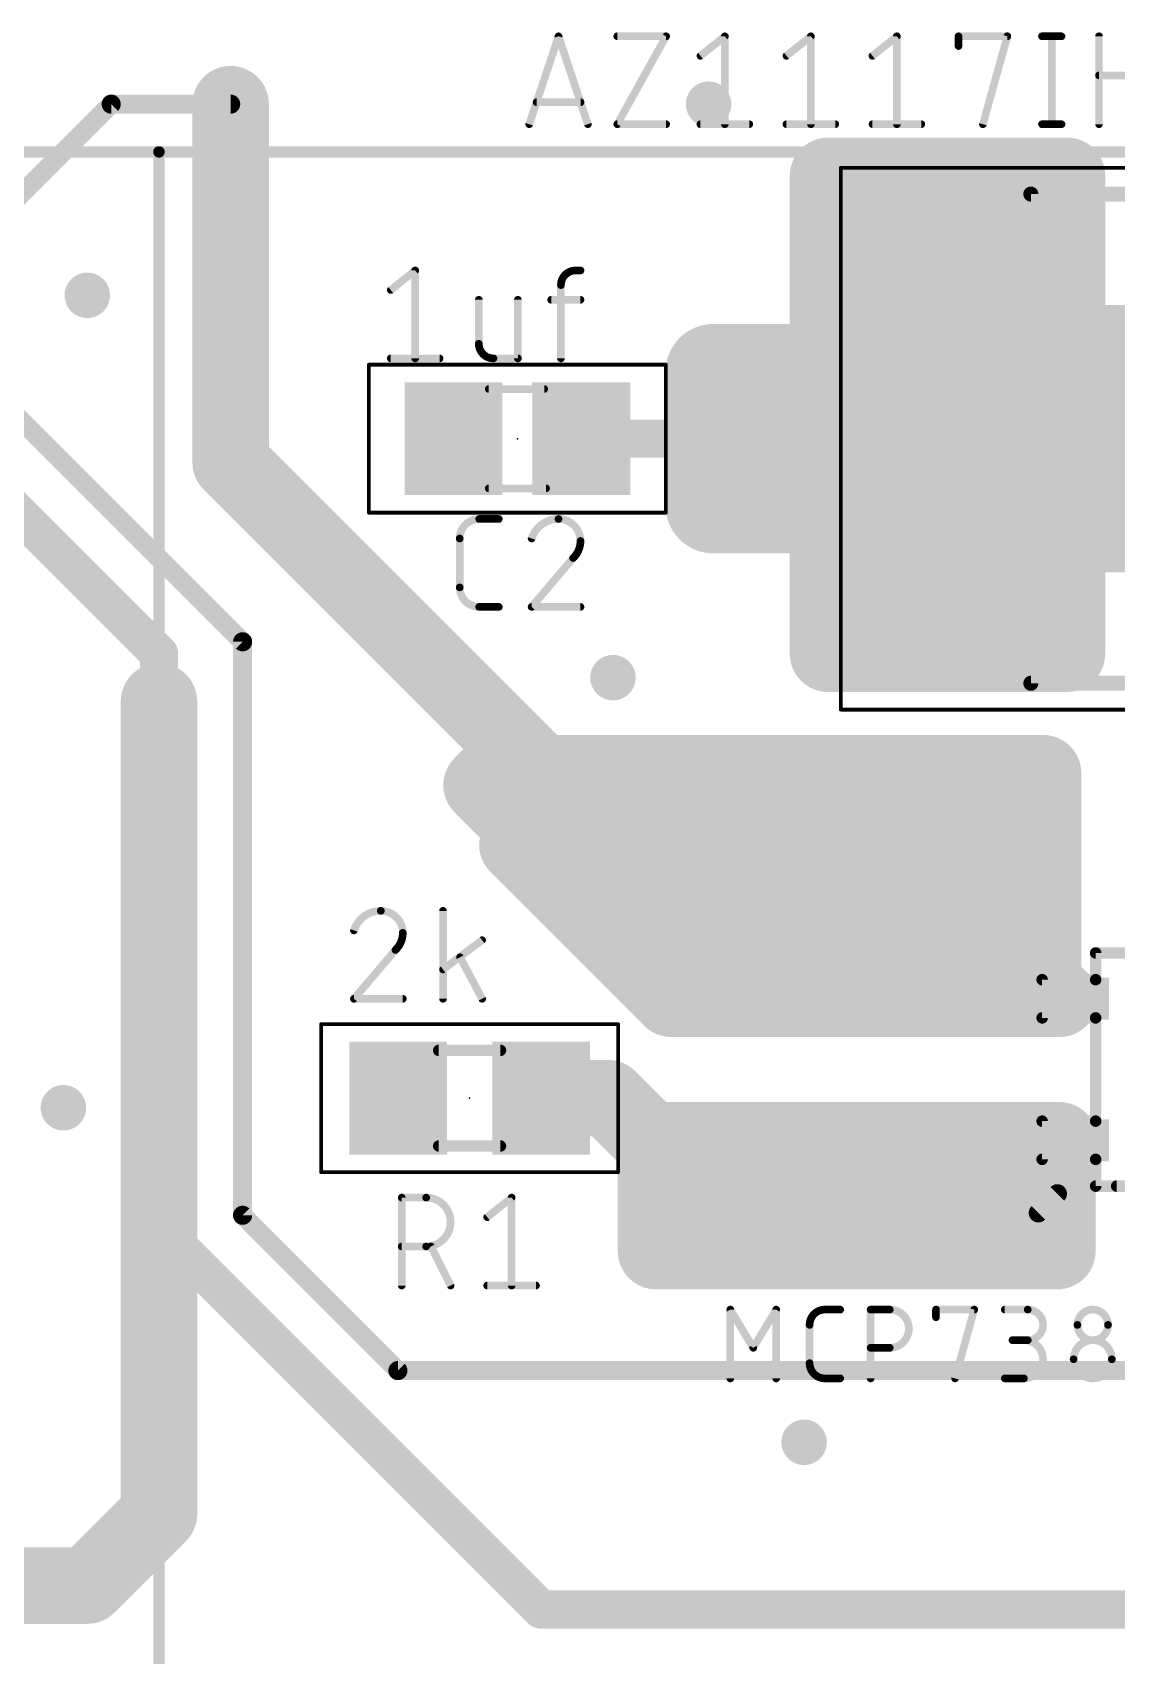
# Model space of a CAD drawing. Extents: x -1.91 to 1.91, y -2.61 to 1.61.
# Drawn here: x -0.591 to -0.024, y 0.263 to 1.113 of the extents above; entities that cross this region are included whole.
import ezdxf

# ---------------------------------------------------------------- set-up
doc = ezdxf.new("R2010")
doc.units = 0
for name, color, linetype in [('1', 22, 'CONTINUOUS'), ('18', 82, 'CONTINUOUS'), ('21', 253, 'CONTINUOUS'), ('23', 7, 'CONTINUOUS'), ('25', 253, 'CONTINUOUS'), ('39', 22, 'CONTINUOUS'), ('51', 253, 'CONTINUOUS')]:
    doc.layers.add(name, color=color, linetype=linetype)

# ---------------------------------------------------------------- blocks, each defined once
blk = doc.blocks.new('RECT')
blk.add_solid([(-0.5, -0.5), (0.5, -0.5), (-0.5, 0.5), (0.5, 0.5)])
blk = doc.blocks.new('ROUNDV')
at = {"const_width": 0.5}
blk.add_lwpolyline([(0, -0.25, 1), (0, 0.25, 1), (0, -0.25)], format="xyb", dxfattribs=at)

msp = doc.modelspace()

# ---------------------------------------------------------------- linework, layer by layer
at = {"layer": '1'}
for points, const_width in [([(-0.4875, 1.075), (-0.4875, 0.8875)], 0.04), ([(-0.6125, 1.0125), (-0.55, 1.075)], 0.01), ([(-0.55, 1.075), (-0.4875, 1.075)], 0.01), ([(-0.175, 0.935), (-0.175, 1.0375)], 0.04), ([(-0.175, 1.0375), (-0.1375, 1.0375)], 0.04), ([(-0.1375, 1.0375), (-0.1125, 1.0375)], 0.04), ([(-0.1375, 1.0375), (-0.1375, 0.7875)], 0.04), ([(-0.1125, 1.0375), (-0.075, 1.0375)], 0.04), ([(-0.1125, 0.7875), (-0.1125, 1.0375)], 0.04), ([(-0.075, 1.0375), (-0.05, 1.0375)], 0.04), ([(-0.075, 1.0375), (-0.075, 0.7875)], 0.04), ([(-0.05, 1.0375), (-0.05, 0.7875)], 0.04), ([(-0.1, 0.95), (-0.115, 0.935)], 0.04), ([(0, 0.95), (-0.1, 0.95)], 0.04), ([(-0.235, 0.935), (-0.175, 0.935)], 0.05), ([(-0.235, 0.935), (-0.235, 0.9)], 0.05), ([(-0.175, 0.935), (-0.115, 0.935)], 0.05), ([(-0.115, 0.935), (-0.125, 0.925)], 0.05), ([(-0.175, 0.9), (-0.175, 0.935)], 0.04), ([(-0.125, 0.925), (-0.125, 0.865)], 0.05), ([(-0.122047, 0.9), (-0.097047, 0.925)], 0.04), ([(-0.097047, 0.925), (0.025, 0.925)], 0.04), ([(-0.48125, 0.79375), (-0.60625, 0.91875)], 0.01), ([(-0.235, 0.9), (-0.175, 0.9)], 0.05), ([(-0.235, 0.9), (-0.235, 0.865)], 0.05), ([(-0.175, 0.9), (-0.145, 0.9)], 0.05), ([(0.05, 0.9), (-0.175, 0.9)], 0.04), ([(-0.175, 0.7875), (-0.175, 0.9)], 0.04), ([(-0.304035, 0.9), (-0.235, 0.9)], 0.02), ([(-0.4875, 0.8875), (-0.31875, 0.71875)], 0.04), ([(-0.1, 0.85), (-0.1, 0.875)], 0.04), ([(-0.1, 0.875), (0, 0.875)], 0.04), ([(-0.6125, 0.875), (-0.525, 0.7875)], 0.02), ([(-0.125, 0.865), (-0.235, 0.865)], 0.05), ([(0, 0.85), (-0.1, 0.85)], 0.04), ([(-0.1375, 0.7875), (-0.175, 0.7875)], 0.04), ([(-0.1125, 0.7875), (-0.1375, 0.7875)], 0.04), ([(-0.075, 0.7875), (-0.1125, 0.7875)], 0.04), ([(-0.05, 0.7875), (-0.075, 0.7875)], 0.04), ([(-0.48125, 0.49375), (-0.48125, 0.79375)], 0.01), ([(-0.525, 0.7875), (-0.525, 0.7625)], 0.02), ([(-0.525, 0.7625), (-0.525, 0.725)], 0.04), ([(-0.525, 0.7625), (-0.53125, 0.73125)], 0.02), ([(-0.525, 0.725), (-0.525, 0.4875)], 0.04), ([(-0.525, 0.725), (-0.53125, 0.73125)], 0.02), ([(-0.35625, 0.71875), (-0.35, 0.725)], 0.04), ([(-0.3, 0.6625), (-0.35625, 0.71875)], 0.04), ([(-0.31875, 0.71875), (-0.35625, 0.71875)], 0.04), ([(-0.35, 0.725), (-0.0625, 0.725)], 0.04), ([(-0.06875, 0.71875), (-0.31875, 0.71875)], 0.04), ([(-0.0625, 0.725), (-0.06875, 0.71875)], 0.04), ([(-0.0625, 0.6875), (-0.0625, 0.725)], 0.04), ([(-0.3, 0.65), (-0.3375, 0.6875)], 0.04), ([(-0.3375, 0.6875), (-0.0625, 0.6875)], 0.04), ([(-0.0625, 0.6875), (-0.0625, 0.6625)], 0.04), ([(-0.0625, 0.6625), (-0.3, 0.6625)], 0.04), ([(-0.3, 0.6625), (-0.3, 0.65)], 0.04), ([(-0.0625, 0.6625), (-0.0625, 0.6375)], 0.04), ([(-0.3, 0.65), (-0.2875, 0.6375)], 0.04), ([(-0.257, 0.607), (-0.2875, 0.6375)], 0.04), ([(-0.2875, 0.6375), (-0.0625, 0.6375)], 0.04), ([(-0.0625, 0.6375), (-0.0625, 0.6155)], 0.04), ([(-0.0625, 0.6155), (-0.054, 0.607)], 0.04), ([(-0.054, 0.607), (-0.257, 0.607)], 0.04), ([(-0.325098, 0.555), (-0.29, 0.555)], 0.04), ([(-0.268, 0.533), (-0.29, 0.555)], 0.04), ([(-0.29, 0.555), (-0.26125, 0.52625)], 0.02), ([(-0.212, 0.533), (-0.268, 0.533)], 0.04), ([(-0.212, 0.533), (-0.24, 0.505)], 0.04), ([(-0.054, 0.533), (-0.212, 0.533)], 0.04), ([(-0.212, 0.528), (-0.212, 0.533)], 0.04), ([(-0.055, 0.532), (-0.054, 0.533)], 0.04), ([(-0.055, 0.505), (-0.055, 0.532)], 0.04), ([(-0.265, 0.475), (-0.212, 0.528)], 0.04), ([(-0.265, 0.5225), (-0.26125, 0.52625)], 0.04), ([(-0.265, 0.48), (-0.265, 0.5225)], 0.04), ([(-0.26125, 0.52625), (-0.24, 0.505)], 0.02), ([(-0.24, 0.505), (-0.265, 0.48)], 0.04), ([(-0.24, 0.505), (-0.055, 0.505)], 0.04), ([(-0.055, 0.505), (-0.055, 0.475)], 0.04), ([(-0.065, 0.495), (-0.055, 0.505)], 0.01), ([(-0.525, 0.4875), (-0.525, 0.3375)], 0.04), ([(-0.525, 0.4875), (-0.325, 0.2875)], 0.02), ([(-0.4, 0.4125), (-0.48125, 0.49375)], 0.01), ([(-0.265, 0.48), (-0.265, 0.475)], 0.04), ([(-0.055, 0.475), (-0.265, 0.475)], 0.04), ([(0.035, 0.4125), (-0.4, 0.4125)], 0.01), ([(-0.525, 0.3375), (-0.5625, 0.3)], 0.04), ([(-0.5625, 0.3), (-0.625, 0.3)], 0.04), ([(-0.325, 0.2875), (0.3125, 0.2875)], 0.02)]:
    msp.add_lwpolyline(points, dxfattribs=dict(at, const_width=const_width))
for points, const_width in [([(-0.4775, 1.075, 1), (-0.4975, 1.075)], 0.02), ([(-0.55, 1.0775, 1), (-0.55, 1.0725)], 0.005), ([(-0.548232, 1.073232, 1), (-0.551768, 1.076768)], 0.005), ([(-0.4875, 1.0725, 1), (-0.4875, 1.0775)], 0.005), ([(-0.165, 1.0375, 1), (-0.185, 1.0375)], 0.02), ([(-0.175, 1.0475, 1), (-0.175, 1.0275)], 0.02), ([(-0.1375, 1.0475, 1), (-0.1375, 1.0275)], 0.02), ([(-0.1275, 1.0375, 1), (-0.1475, 1.0375)], 0.02), ([(-0.1375, 1.0275, 1), (-0.1375, 1.0475)], 0.02), ([(-0.1125, 1.0475, 1), (-0.1125, 1.0275)], 0.02), ([(-0.1025, 1.0375, 1), (-0.1225, 1.0375)], 0.02), ([(-0.1125, 1.0275, 1), (-0.1125, 1.0475)], 0.02), ([(-0.075, 1.0475, 1), (-0.075, 1.0275)], 0.02), ([(-0.065, 1.0375, 1), (-0.085, 1.0375)], 0.02), ([(-0.075, 1.0275, 1), (-0.075, 1.0475)], 0.02), ([(-0.04, 1.0375, 1), (-0.06, 1.0375)], 0.02), ([(-0.05, 1.0275, 1), (-0.05, 1.0475)], 0.02), ([(-0.1, 0.96, 1), (-0.1, 0.94)], 0.02), ([(-0.092929, 0.942929, 1), (-0.107071, 0.957071)], 0.02), ([(-0.235, 0.9475, 1), (-0.235, 0.9225)], 0.025), ([(-0.2225, 0.935, 1), (-0.2475, 0.935)], 0.025), ([(-0.175, 0.9475, 1), (-0.175, 0.9225)], 0.025), ([(-0.175, 0.9225, 1), (-0.175, 0.9475)], 0.025), ([(-0.106161, 0.926161, 1), (-0.123839, 0.943839)], 0.025), ([(-0.115, 0.9225, 1), (-0.115, 0.9475)], 0.025), ([(-0.165, 0.935, 1), (-0.185, 0.935)], 0.02), ([(-0.122071, 0.942071, 1), (-0.107929, 0.927929)], 0.02), ([(-0.185, 0.935, 1), (-0.165, 0.935)], 0.02), ([(-0.1125, 0.925, 1), (-0.1375, 0.925)], 0.025), ([(-0.133839, 0.933839, 1), (-0.116161, 0.916161)], 0.025), ([(-0.097047, 0.935, 1), (-0.097047, 0.915)], 0.02), ([(-0.089976, 0.917929, 1), (-0.104118, 0.932071)], 0.02), ([(-0.235, 0.9125, 1), (-0.235, 0.8875)], 0.025), ([(-0.2225, 0.9, 1), (-0.2475, 0.9)], 0.025), ([(-0.175, 0.9125, 1), (-0.175, 0.8875)], 0.025), ([(-0.175, 0.91, 1), (-0.175, 0.89)], 0.02), ([(-0.165, 0.9, 1), (-0.185, 0.9)], 0.02), ([(-0.175, 0.8875, 1), (-0.175, 0.9125)], 0.025), ([(-0.145, 0.8875, 1), (-0.145, 0.9125)], 0.025), ([(-0.129118, 0.907071, 1), (-0.114976, 0.892929)], 0.02), ([(-0.304035, 0.905, 1), (-0.304035, 0.895)], 0.01), ([(-0.2475, 0.9, 1), (-0.2225, 0.9)], 0.025), ([(-0.235, 0.895, 1), (-0.235, 0.905)], 0.01), ([(-0.185, 0.9, 1), (-0.165, 0.9)], 0.02), ([(-0.480429, 0.894571, 1), (-0.494571, 0.880429)], 0.02), ([(-0.4975, 0.8875, 1), (-0.4775, 0.8875)], 0.02), ([(-0.09, 0.875, 1), (-0.11, 0.875)], 0.02), ([(-0.1, 0.885, 1), (-0.1, 0.865)], 0.02), ([(-0.235, 0.8775, 1), (-0.235, 0.8525)], 0.025), ([(-0.125, 0.8525, 1), (-0.125, 0.8775)], 0.025), ([(-0.2475, 0.865, 1), (-0.2225, 0.865)], 0.025), ([(-0.1375, 0.865, 1), (-0.1125, 0.865)], 0.025), ([(-0.1, 0.86, 1), (-0.1, 0.84)], 0.02), ([(-0.11, 0.85, 1), (-0.09, 0.85)], 0.02), ([(-0.175, 0.7975, 1), (-0.175, 0.7775)], 0.02), ([(-0.1375, 0.7975, 1), (-0.1375, 0.7775)], 0.02), ([(-0.1375, 0.7775, 1), (-0.1375, 0.7975)], 0.02), ([(-0.1125, 0.7975, 1), (-0.1125, 0.7775)], 0.02), ([(-0.1125, 0.7775, 1), (-0.1125, 0.7975)], 0.02), ([(-0.075, 0.7975, 1), (-0.075, 0.7775)], 0.02), ([(-0.075, 0.7775, 1), (-0.075, 0.7975)], 0.02), ([(-0.05, 0.7775, 1), (-0.05, 0.7975)], 0.02), ([(-0.47875, 0.79375, 1), (-0.48375, 0.79375)], 0.005), ([(-0.52, 0.7875, 1), (-0.53, 0.7875)], 0.01), ([(-0.528536, 0.783964, 1), (-0.521464, 0.791036)], 0.01), ([(-0.483018, 0.791982, 1), (-0.479482, 0.795518)], 0.005), ([(-0.185, 0.7875, 1), (-0.165, 0.7875)], 0.02), ([(-0.1475, 0.7875, 1), (-0.1275, 0.7875)], 0.02), ([(-0.1225, 0.7875, 1), (-0.1025, 0.7875)], 0.02), ([(-0.085, 0.7875, 1), (-0.065, 0.7875)], 0.02), ([(-0.06, 0.7875, 1), (-0.04, 0.7875)], 0.02), ([(-0.515, 0.7625, 1), (-0.535, 0.7625)], 0.02), ([(-0.53, 0.7625, 1), (-0.52, 0.7625)], 0.01), ([(-0.520097, 0.761519, 1), (-0.529903, 0.763481)], 0.01), ([(-0.515, 0.725, 1), (-0.535, 0.725)], 0.02), ([(-0.527714, 0.734786, 1), (-0.534786, 0.727714)], 0.01), ([(-0.349179, 0.725821, 1), (-0.363321, 0.711679)], 0.02), ([(-0.35625, 0.72875, 1), (-0.35625, 0.70875)], 0.02), ([(-0.35, 0.735, 1), (-0.35, 0.715)], 0.02), ([(-0.342929, 0.717929, 1), (-0.357071, 0.732071)], 0.02), ([(-0.31875, 0.72875, 1), (-0.31875, 0.70875)], 0.02), ([(-0.31875, 0.70875, 1), (-0.31875, 0.72875)], 0.02), ([(-0.0525, 0.725, 1), (-0.0725, 0.725)], 0.02), ([(-0.055429, 0.717929, 1), (-0.069571, 0.732071)], 0.02), ([(-0.06875, 0.70875, 1), (-0.06875, 0.72875)], 0.02), ([(-0.0625, 0.715, 1), (-0.0625, 0.735)], 0.02), ([(-0.535, 0.725, 1), (-0.515, 0.725)], 0.02), ([(-0.536153, 0.732231, 1), (-0.526347, 0.730269)], 0.01), ([(-0.528536, 0.721464, 1), (-0.521464, 0.728536)], 0.01), ([(-0.363321, 0.725821, 1), (-0.349179, 0.711679)], 0.02), ([(-0.325821, 0.711679, 1), (-0.311679, 0.725821)], 0.02), ([(-0.075821, 0.725821, 1), (-0.061679, 0.711679)], 0.02), ([(-0.330429, 0.694571, 1), (-0.344571, 0.680429)], 0.02), ([(-0.3375, 0.6975, 1), (-0.3375, 0.6775)], 0.02), ([(-0.0525, 0.6875, 1), (-0.0725, 0.6875)], 0.02), ([(-0.0625, 0.6775, 1), (-0.0625, 0.6975)], 0.02), ([(-0.0725, 0.6875, 1), (-0.0525, 0.6875)], 0.02), ([(-0.3, 0.6725, 1), (-0.3, 0.6525)], 0.02), ([(-0.29, 0.6625, 1), (-0.31, 0.6625)], 0.02), ([(-0.307071, 0.655429, 1), (-0.292929, 0.669571)], 0.02), ([(-0.0525, 0.6625, 1), (-0.0725, 0.6625)], 0.02), ([(-0.0625, 0.6525, 1), (-0.0625, 0.6725)], 0.02), ([(-0.0725, 0.6625, 1), (-0.0525, 0.6625)], 0.02), ([(-0.292929, 0.657071, 1), (-0.307071, 0.642929)], 0.02), ([(-0.307071, 0.642929, 1), (-0.292929, 0.657071)], 0.02), ([(-0.31, 0.65, 1), (-0.29, 0.65)], 0.02), ([(-0.280429, 0.644571, 1), (-0.294571, 0.630429)], 0.02), ([(-0.2875, 0.6475, 1), (-0.2875, 0.6275)], 0.02), ([(-0.294571, 0.630429, 1), (-0.280429, 0.644571)], 0.02), ([(-0.0525, 0.6375, 1), (-0.0725, 0.6375)], 0.02), ([(-0.0625, 0.6275, 1), (-0.0625, 0.6475)], 0.02), ([(-0.0725, 0.6375, 1), (-0.0525, 0.6375)], 0.02), ([(-0.055429, 0.622571, 1), (-0.069571, 0.608429)], 0.02), ([(-0.257, 0.617, 1), (-0.257, 0.597)], 0.02), ([(-0.264071, 0.599929, 1), (-0.249929, 0.614071)], 0.02), ([(-0.0725, 0.6155, 1), (-0.0525, 0.6155)], 0.02), ([(-0.061071, 0.599929, 1), (-0.046929, 0.614071)], 0.02), ([(-0.054, 0.597, 1), (-0.054, 0.617)], 0.02), ([(-0.325098, 0.565, 1), (-0.325098, 0.545)], 0.02), ([(-0.282929, 0.562071, 1), (-0.297071, 0.547929)], 0.02), ([(-0.29, 0.545, 1), (-0.29, 0.565)], 0.02), ([(-0.286464, 0.558536, 1), (-0.293536, 0.551464)], 0.01), ([(-0.268, 0.543, 1), (-0.268, 0.523)], 0.02), ([(-0.212, 0.543, 1), (-0.212, 0.523)], 0.02), ([(-0.202, 0.533, 1), (-0.222, 0.533)], 0.02), ([(-0.204929, 0.525929, 1), (-0.219071, 0.540071)], 0.02), ([(-0.212, 0.523, 1), (-0.212, 0.543)], 0.02), ([(-0.045, 0.532, 1), (-0.065, 0.532)], 0.02), ([(-0.046929, 0.525929, 1), (-0.061071, 0.540071)], 0.02), ([(-0.054, 0.523, 1), (-0.054, 0.543)], 0.02), ([(-0.275071, 0.525929, 1), (-0.260929, 0.540071)], 0.02), ([(-0.254179, 0.519179, 1), (-0.268321, 0.533321)], 0.02), ([(-0.204929, 0.520929, 1), (-0.219071, 0.535071)], 0.02), ([(-0.062071, 0.539071, 1), (-0.047929, 0.524929)], 0.02), ([(-0.255, 0.5225, 1), (-0.275, 0.5225)], 0.02), ([(-0.272071, 0.529571, 1), (-0.257929, 0.515429)], 0.02), ([(-0.257714, 0.529786, 1), (-0.264786, 0.522714)], 0.01), ([(-0.222, 0.528, 1), (-0.202, 0.528)], 0.02), ([(-0.264786, 0.522714, 1), (-0.257714, 0.529786)], 0.01), ([(-0.24, 0.515, 1), (-0.24, 0.495)], 0.02), ([(-0.247071, 0.512071, 1), (-0.232929, 0.497929)], 0.02), ([(-0.232929, 0.497929, 1), (-0.247071, 0.512071)], 0.02), ([(-0.045, 0.505, 1), (-0.065, 0.505)], 0.02), ([(-0.055, 0.495, 1), (-0.055, 0.515)], 0.02), ([(-0.243536, 0.501464, 1), (-0.236464, 0.508536)], 0.01), ([(-0.065, 0.505, 1), (-0.045, 0.505)], 0.02), ([(-0.053232, 0.503232, 1), (-0.056768, 0.506768)], 0.005), ([(-0.515, 0.4875, 1), (-0.535, 0.4875)], 0.02), ([(-0.535, 0.4875, 1), (-0.515, 0.4875)], 0.02), ([(-0.521464, 0.491036, 1), (-0.528536, 0.483964)], 0.01), ([(-0.479482, 0.495518, 1), (-0.483018, 0.491982)], 0.005), ([(-0.48375, 0.49375, 1), (-0.47875, 0.49375)], 0.005), ([(-0.255, 0.48, 1), (-0.275, 0.48)], 0.02), ([(-0.272071, 0.487071, 1), (-0.257929, 0.472929)], 0.02), ([(-0.265, 0.485, 1), (-0.265, 0.465)], 0.02), ([(-0.066768, 0.496768, 1), (-0.063232, 0.493232)], 0.005), ([(-0.055, 0.465, 1), (-0.055, 0.485)], 0.02), ([(-0.272071, 0.482071, 1), (-0.257929, 0.467929)], 0.02), ([(-0.275, 0.48, 1), (-0.255, 0.48)], 0.02), ([(-0.275, 0.475, 1), (-0.255, 0.475)], 0.02), ([(-0.065, 0.475, 1), (-0.045, 0.475)], 0.02), ([(-0.4, 0.415, 1), (-0.4, 0.41)], 0.005), ([(-0.401768, 0.410732, 1), (-0.398232, 0.414268)], 0.005), ([(-0.517929, 0.330429, 1), (-0.532071, 0.344571)], 0.02), ([(-0.535, 0.3375, 1), (-0.515, 0.3375)], 0.02), ([(-0.569571, 0.307071, 1), (-0.555429, 0.292929)], 0.02), ([(-0.5625, 0.29, 1), (-0.5625, 0.31)], 0.02), ([(-0.325, 0.2925, 1), (-0.325, 0.2825)], 0.01), ([(-0.328536, 0.283964, 1), (-0.321464, 0.291036)], 0.01)]:
    msp.add_lwpolyline(points, format="xyb", dxfattribs=dict(at, const_width=const_width))
at = {"layer": '21'}
for points, const_width in [([(-0.331305, 1.0645), (-0.315971, 1.1105)], 0.004), ([(-0.315971, 1.1105), (-0.300638, 1.0645)], 0.004), ([(-0.285249, 1.1105), (-0.259694, 1.1105)], 0.004), ([(-0.259694, 1.1105), (-0.285249, 1.0645)], 0.004), ([(-0.241749, 1.100278), (-0.228972, 1.1105)], 0.004), ([(-0.228972, 1.1105), (-0.228972, 1.0645)], 0.004), ([(-0.19675, 1.100278), (-0.183972, 1.1105)], 0.004), ([(-0.183972, 1.1105), (-0.183972, 1.0645)], 0.004), ([(-0.15175, 1.100278), (-0.138972, 1.1105)], 0.004), ([(-0.138972, 1.1105), (-0.138972, 1.0645)], 0.004), ([(-0.10675, 1.105389), (-0.10675, 1.1105)], 0.004), ([(-0.10675, 1.1105), (-0.081194, 1.1105)], 0.004), ([(-0.081194, 1.1105), (-0.093972, 1.0645)], 0.004), ([(-0.063083, 1.1105), (-0.052861, 1.1105)], 0.004), ([(-0.057972, 1.1105), (-0.057972, 1.0645)], 0.004), ([(-0.03325, 1.0645), (-0.03325, 1.1105)], 0.004), ([(-0.03325, 1.090055), (-0.007694, 1.090055)], 0.004), ([(-0.304471, 1.076), (-0.327471, 1.076)], 0.004), ([(-0.285249, 1.0645), (-0.259694, 1.0645)], 0.004), ([(-0.241749, 1.0645), (-0.216194, 1.0645)], 0.004), ([(-0.19675, 1.0645), (-0.171194, 1.0645)], 0.004), ([(-0.15175, 1.0645), (-0.126194, 1.0645)], 0.004), ([(-0.063083, 1.0645), (-0.052861, 1.0645)], 0.004), ([(-0.675, 1.05), (-0.525, 1.05)], 0.006), ([(-0.525, 1.05), (0.525, 1.05)], 0.006), ([(-0.525, -0.05), (-0.525, 1.05)], 0.006), ([(-0.068898, 0.772047), (-0.068898, 1.027953)], 0.007874), ([(-0.068898, 1.027953), (0.068898, 1.027953)], 0.007874), ([(-0.403744, 0.977778), (-0.390967, 0.988)], 0.004), ([(-0.390967, 0.988), (-0.390967, 0.942)], 0.004), ([(-0.307056, 0.988), (-0.3045, 0.988)], 0.004), ([(-0.314722, 0.942), (-0.314722, 0.980333)], 0.004), ([(-0.357689, 0.972667), (-0.357689, 0.949667)], 0.004), ([(-0.337244, 0.942), (-0.337244, 0.972667)], 0.004), ([(-0.319833, 0.972667), (-0.3045, 0.972667)], 0.004), ([(-0.403744, 0.942), (-0.378189, 0.942)], 0.004), ([(-0.350022, 0.942), (-0.337244, 0.942)], 0.004), ([(0.068898, 0.772047), (-0.068898, 0.772047)], 0.007874), ([(-0.376411, 0.607), (-0.376411, 0.653)], 0.004), ([(-0.355967, 0.637667), (-0.376411, 0.622333)], 0.004), ([(-0.401278, 0.632555), (-0.423, 0.607)], 0.004), ([(-0.355967, 0.607), (-0.367467, 0.628722)], 0.004), ([(-0.423, 0.607), (-0.397445, 0.607)], 0.004), ([(-0.024, 0.509), (-0.012, 0.509)], 0.006), ([(-0.226122, 0.408415), (-0.226122, 0.444415)], 0.004), ([(-0.226122, 0.444415), (-0.214122, 0.424415)], 0.004), ([(-0.214122, 0.424415), (-0.202122, 0.444415)], 0.004), ([(-0.202122, 0.444415), (-0.202122, 0.408415)], 0.004), ([(-0.17664, 0.444415), (-0.16864, 0.444415)], 0.004), ([(-0.152723, 0.408415), (-0.152723, 0.444415)], 0.004), ([(-0.152723, 0.444415), (-0.142723, 0.444415)], 0.004), ([(-0.118523, 0.440415), (-0.118523, 0.444415)], 0.004), ([(-0.118523, 0.444415), (-0.098523, 0.444415)], 0.004), ([(-0.098523, 0.444415), (-0.108523, 0.408415)], 0.004), ([(-0.082523, 0.444415), (-0.070523, 0.444415)], 0.004), ([(-0.18464, 0.416415), (-0.18464, 0.436415)], 0.004), ([(-0.142723, 0.424415), (-0.152723, 0.424415)], 0.004), ([(-0.070523, 0.428415), (-0.078523, 0.428415)], 0.004), ([(-0.16864, 0.408415), (-0.17664, 0.408415)], 0.004), ([(-0.082523, 0.408415), (-0.072523, 0.408415)], 0.004)]:
    msp.add_lwpolyline(points, dxfattribs=dict(at, const_width=const_width))
for points, const_width in [([(-0.315023, 1.110816, 1), (-0.31692, 1.110184)], 0.002), ([(-0.315023, 1.110184, 1), (-0.31692, 1.110816)], 0.002), ([(-0.285249, 1.1115, 1), (-0.285249, 1.1095)], 0.002), ([(-0.25882, 1.110014, 1), (-0.260568, 1.110986)], 0.002), ([(-0.259694, 1.1095, 1), (-0.259694, 1.1115)], 0.002), ([(-0.227972, 1.1105, 1), (-0.229972, 1.1105)], 0.002), ([(-0.228347, 1.109719, 1), (-0.229596, 1.111281)], 0.002), ([(-0.182972, 1.1105, 1), (-0.184972, 1.1105)], 0.002), ([(-0.183347, 1.109719, 1), (-0.184597, 1.111281)], 0.002), ([(-0.137972, 1.1105, 1), (-0.139972, 1.1105)], 0.002), ([(-0.138347, 1.109719, 1), (-0.139597, 1.111281)], 0.002), ([(-0.10575, 1.1105, 1), (-0.10775, 1.1105)], 0.002), ([(-0.10675, 1.1115, 1), (-0.10675, 1.1095)], 0.002), ([(-0.080231, 1.110232, 1), (-0.082158, 1.110768)], 0.002), ([(-0.081194, 1.1095, 1), (-0.081194, 1.1115)], 0.002), ([(-0.063083, 1.1115, 1), (-0.063083, 1.1095)], 0.002), ([(-0.056972, 1.1105, 1), (-0.058972, 1.1105)], 0.002), ([(-0.052861, 1.1095, 1), (-0.052861, 1.1115)], 0.002), ([(-0.03225, 1.1105, 1), (-0.03425, 1.1105)], 0.002), ([(-0.10775, 1.105389, 1), (-0.10575, 1.105389)], 0.002), ([(-0.242374, 1.101059, 1), (-0.241125, 1.099497)], 0.002), ([(-0.197374, 1.101059, 1), (-0.196125, 1.099497)], 0.002), ([(-0.152374, 1.101059, 1), (-0.151125, 1.099497)], 0.002), ([(-0.03325, 1.091055, 1), (-0.03325, 1.089055)], 0.002), ([(-0.327471, 1.077, 1), (-0.327471, 1.075)], 0.002), ([(-0.304471, 1.075, 1), (-0.304471, 1.077)], 0.002), ([(-0.332253, 1.064816, 1), (-0.330356, 1.064184)], 0.002), ([(-0.301587, 1.064184, 1), (-0.299689, 1.064816)], 0.002), ([(-0.285249, 1.0655, 1), (-0.285249, 1.0635)], 0.002), ([(-0.286123, 1.064986, 1), (-0.284375, 1.064014)], 0.002), ([(-0.259694, 1.0635, 1), (-0.259694, 1.0655)], 0.002), ([(-0.241749, 1.0655, 1), (-0.241749, 1.0635)], 0.002), ([(-0.229972, 1.0645, 1), (-0.227972, 1.0645)], 0.002), ([(-0.216194, 1.0635, 1), (-0.216194, 1.0655)], 0.002), ([(-0.19675, 1.0655, 1), (-0.19675, 1.0635)], 0.002), ([(-0.184972, 1.0645, 1), (-0.182972, 1.0645)], 0.002), ([(-0.171194, 1.0635, 1), (-0.171194, 1.0655)], 0.002), ([(-0.15175, 1.0655, 1), (-0.15175, 1.0635)], 0.002), ([(-0.139972, 1.0645, 1), (-0.137972, 1.0645)], 0.002), ([(-0.126194, 1.0635, 1), (-0.126194, 1.0655)], 0.002), ([(-0.094936, 1.064768, 1), (-0.093009, 1.064232)], 0.002), ([(-0.063083, 1.0655, 1), (-0.063083, 1.0635)], 0.002), ([(-0.058972, 1.0645, 1), (-0.056972, 1.0645)], 0.002), ([(-0.052861, 1.0635, 1), (-0.052861, 1.0655)], 0.002), ([(-0.03425, 1.0645, 1), (-0.03225, 1.0645)], 0.002), ([(-0.525, 1.0515, 1), (-0.525, 1.0485)], 0.003), ([(-0.5235, 1.05, 1), (-0.5265, 1.05)], 0.003), ([(-0.525, 1.0485, 1), (-0.525, 1.0515)], 0.003), ([(-0.068898, 1.029921, 1), (-0.068898, 1.025984)], 0.003937), ([(-0.066929, 1.027953, 1), (-0.070866, 1.027953)], 0.003937), ([(-0.389967, 0.988, 1), (-0.391967, 0.988)], 0.002), ([(-0.390342, 0.987219, 1), (-0.391591, 0.988781)], 0.002), ([(-0.307056, 0.988, 0.414214), (-0.314722, 0.980333)], 0.004), ([(-0.307056, 0.989, 1), (-0.307056, 0.987)], 0.002), ([(-0.307056, 0.987, 1), (-0.307056, 0.989)], 0.002), ([(-0.3045, 0.987, 1), (-0.3045, 0.989)], 0.002), ([(-0.404369, 0.978559, 1), (-0.40312, 0.976997)], 0.002), ([(-0.313722, 0.980333, 1), (-0.315722, 0.980333)], 0.002), ([(-0.315722, 0.980333, 1), (-0.313722, 0.980333)], 0.002), ([(-0.356689, 0.972667, 1), (-0.358689, 0.972667)], 0.002), ([(-0.336244, 0.972667, 1), (-0.338244, 0.972667)], 0.002), ([(-0.319833, 0.973667, 1), (-0.319833, 0.971667)], 0.002), ([(-0.3045, 0.971667, 1), (-0.3045, 0.973667)], 0.002), ([(-0.357689, 0.949667, 0.414214), (-0.350022, 0.942)], 0.004), ([(-0.356689, 0.949667, 1), (-0.358689, 0.949667)], 0.002), ([(-0.403744, 0.943, 1), (-0.403744, 0.941)], 0.002), ([(-0.391967, 0.942, 1), (-0.389967, 0.942)], 0.002), ([(-0.378189, 0.941, 1), (-0.378189, 0.943)], 0.002), ([(-0.358689, 0.949667, 1), (-0.356689, 0.949667)], 0.002), ([(-0.350022, 0.943, 1), (-0.350022, 0.941)], 0.002), ([(-0.350022, 0.941, 1), (-0.350022, 0.943)], 0.002), ([(-0.338244, 0.942, 1), (-0.336244, 0.942)], 0.002), ([(-0.337244, 0.941, 1), (-0.337244, 0.943)], 0.002), ([(-0.315722, 0.942, 1), (-0.313722, 0.942)], 0.002), ([(-0.068898, 0.774016, 1), (-0.068898, 0.770079)], 0.003937), ([(-0.070866, 0.772047, 1), (-0.066929, 0.772047)], 0.003937), ([(-0.408945, 0.653, 0.325189), (-0.423, 0.642778)], 0.004), ([(-0.397445, 0.6415, 0.414214), (-0.408945, 0.653)], 0.004), ([(-0.408945, 0.654, 1), (-0.408945, 0.652)], 0.002), ([(-0.408945, 0.652, 1), (-0.408945, 0.654)], 0.002), ([(-0.375411, 0.653, 1), (-0.377411, 0.653)], 0.002), ([(-0.423951, 0.643086, 1), (-0.422049, 0.64247)], 0.002), ([(-0.401278, 0.632555, 0.205252), (-0.397445, 0.6415)], 0.004), ([(-0.396445, 0.6415, 1), (-0.398445, 0.6415)], 0.002), ([(-0.398445, 0.6415, 1), (-0.396445, 0.6415)], 0.002), ([(-0.355367, 0.636867, 1), (-0.356567, 0.638467)], 0.002), ([(-0.401967, 0.63328, 1), (-0.400588, 0.631831)], 0.002), ([(-0.400516, 0.631908, 1), (-0.40204, 0.633203)], 0.002), ([(-0.366583, 0.62919, 1), (-0.368351, 0.628254)], 0.002), ([(-0.377011, 0.623133, 1), (-0.375811, 0.621533)], 0.002), ([(-0.423, 0.608, 1), (-0.423, 0.606)], 0.002), ([(-0.423762, 0.607648, 1), (-0.422238, 0.606352)], 0.002), ([(-0.397445, 0.606, 1), (-0.397445, 0.608)], 0.002), ([(-0.377411, 0.607, 1), (-0.375411, 0.607)], 0.002), ([(-0.356851, 0.606532, 1), (-0.355083, 0.607468)], 0.002), ([(-0.024, 0.5105, 1), (-0.024, 0.5075)], 0.003), ([(-0.225265, 0.444929, 1), (-0.22698, 0.4439)], 0.002), ([(-0.225122, 0.444415, 1), (-0.227122, 0.444415)], 0.002), ([(-0.201122, 0.444415, 1), (-0.203122, 0.444415)], 0.002), ([(-0.201265, 0.4439, 1), (-0.20298, 0.444929)], 0.002), ([(-0.17664, 0.444415, 0.414214), (-0.18464, 0.436415)], 0.004), ([(-0.17664, 0.445415, 1), (-0.17664, 0.443415)], 0.002), ([(-0.17664, 0.443415, 1), (-0.17664, 0.445415)], 0.002), ([(-0.16864, 0.443415, 1), (-0.16864, 0.445415)], 0.002), ([(-0.151723, 0.444415, 1), (-0.153723, 0.444415)], 0.002), ([(-0.152723, 0.445415, 1), (-0.152723, 0.443415)], 0.002), ([(-0.142723, 0.424415, 1), (-0.142723, 0.444415)], 0.004), ([(-0.142723, 0.445415, 1), (-0.142723, 0.443415)], 0.002), ([(-0.142723, 0.443415, 1), (-0.142723, 0.445415)], 0.002), ([(-0.117523, 0.444415, 1), (-0.119523, 0.444415)], 0.002), ([(-0.118523, 0.445415, 1), (-0.118523, 0.443415)], 0.002), ([(-0.097559, 0.444147, 1), (-0.099486, 0.444682)], 0.002), ([(-0.098523, 0.443415, 1), (-0.098523, 0.445415)], 0.002), ([(-0.082523, 0.445415, 1), (-0.082523, 0.443415)], 0.002), ([(-0.070523, 0.428415, 1), (-0.070523, 0.444415)], 0.004), ([(-0.070523, 0.445415, 1), (-0.070523, 0.443415)], 0.002), ([(-0.070523, 0.443415, 1), (-0.070523, 0.445415)], 0.002), ([(-0.028523, 0.436415, 1), (-0.044523, 0.436415)], 0.004), ([(-0.18364, 0.436415, 1), (-0.18564, 0.436415)], 0.002), ([(-0.18564, 0.436415, 1), (-0.18364, 0.436415)], 0.002), ([(-0.119523, 0.440415, 1), (-0.117523, 0.440415)], 0.002), ([(-0.044523, 0.436415, 1), (-0.028523, 0.436415)], 0.004), ([(-0.043523, 0.436415, 1), (-0.045523, 0.436415)], 0.002), ([(-0.045523, 0.436415, 1), (-0.043523, 0.436415)], 0.002), ([(-0.027523, 0.436415, 1), (-0.029523, 0.436415)], 0.002), ([(-0.029523, 0.436415, 1), (-0.027523, 0.436415)], 0.002), ([(-0.21498, 0.424929, 1), (-0.213265, 0.4239)], 0.002), ([(-0.21498, 0.4239, 1), (-0.213265, 0.424929)], 0.002), ([(-0.152723, 0.425415, 1), (-0.152723, 0.423415)], 0.002), ([(-0.142723, 0.425415, 1), (-0.142723, 0.423415)], 0.002), ([(-0.142723, 0.423415, 1), (-0.142723, 0.425415)], 0.002), ([(-0.078523, 0.429415, 1), (-0.078523, 0.427415)], 0.002), ([(-0.072523, 0.408415, 1), (-0.072523, 0.428415)], 0.004), ([(-0.072523, 0.429415, 1), (-0.072523, 0.427415)], 0.002), ([(-0.070523, 0.429415, 1), (-0.070523, 0.427415)], 0.002), ([(-0.070523, 0.427415, 1), (-0.070523, 0.429415)], 0.002), ([(-0.026523, 0.418415, 1), (-0.046523, 0.418415)], 0.004), ([(-0.18464, 0.416415, 0.414214), (-0.17664, 0.408415)], 0.004), ([(-0.18364, 0.416415, 1), (-0.18564, 0.416415)], 0.002), ([(-0.18564, 0.416415, 1), (-0.18364, 0.416415)], 0.002), ([(-0.046523, 0.418415, 1), (-0.026523, 0.418415)], 0.004), ([(-0.045523, 0.418415, 1), (-0.047523, 0.418415)], 0.002), ([(-0.047523, 0.418415, 1), (-0.045523, 0.418415)], 0.002), ([(-0.025523, 0.418415, 1), (-0.027523, 0.418415)], 0.002), ([(-0.027523, 0.418415, 1), (-0.025523, 0.418415)], 0.002), ([(-0.227122, 0.408415, 1), (-0.225122, 0.408415)], 0.002), ([(-0.203122, 0.408415, 1), (-0.201122, 0.408415)], 0.002), ([(-0.17664, 0.409415, 1), (-0.17664, 0.407415)], 0.002), ([(-0.17664, 0.407415, 1), (-0.17664, 0.409415)], 0.002), ([(-0.16864, 0.407415, 1), (-0.16864, 0.409415)], 0.002), ([(-0.153723, 0.408415, 1), (-0.151723, 0.408415)], 0.002), ([(-0.109486, 0.408682, 1), (-0.107559, 0.408147)], 0.002), ([(-0.082523, 0.409415, 1), (-0.082523, 0.407415)], 0.002), ([(-0.072523, 0.409415, 1), (-0.072523, 0.407415)], 0.002), ([(-0.072523, 0.407415, 1), (-0.072523, 0.409415)], 0.002)]:
    msp.add_lwpolyline(points, format="xyb", dxfattribs=dict(at, const_width=const_width))
at = {"layer": '23'}
for p in [(-0.3375, 0.9), (-0.3625, 0.555)]:
    msp.add_point(p, dxfattribs=at)
at = {"layer": '25'}
for points, const_width in [([(-0.357464, 0.858, 0.414214), (-0.367686, 0.847778)], 0.004), ([(-0.357464, 0.859, 1), (-0.357464, 0.857)], 0.002), ([(-0.357464, 0.857, 1), (-0.357464, 0.859)], 0.002), ([(-0.347242, 0.857, 1), (-0.347242, 0.859)], 0.002), ([(-0.316, 0.858, 0.325189), (-0.330055, 0.847778)], 0.004), ([(-0.3045, 0.8465, 0.414214), (-0.316, 0.858)], 0.004), ([(-0.316, 0.859, 1), (-0.316, 0.857)], 0.002), ([(-0.316, 0.857, 1), (-0.316, 0.859)], 0.002), ([(-0.366686, 0.847778, 1), (-0.368686, 0.847778)], 0.002), ([(-0.331007, 0.848086, 1), (-0.329104, 0.84747)], 0.002), ([(-0.368686, 0.847778, 1), (-0.366686, 0.847778)], 0.002), ([(-0.308333, 0.837555, 0.205252), (-0.3045, 0.8465)], 0.004), ([(-0.3035, 0.8465, 1), (-0.3055, 0.8465)], 0.002), ([(-0.3055, 0.8465, 1), (-0.3035, 0.8465)], 0.002), ([(-0.309023, 0.83828, 1), (-0.307644, 0.836831)], 0.002), ([(-0.307571, 0.836908, 1), (-0.309095, 0.838203)], 0.002), ([(-0.367686, 0.822222, 0.414214), (-0.357464, 0.812)], 0.004), ([(-0.366686, 0.822222, 1), (-0.368686, 0.822222)], 0.002), ([(-0.368686, 0.822222, 1), (-0.366686, 0.822222)], 0.002), ([(-0.357464, 0.813, 1), (-0.357464, 0.811)], 0.002), ([(-0.357464, 0.811, 1), (-0.357464, 0.813)], 0.002), ([(-0.347242, 0.811, 1), (-0.347242, 0.813)], 0.002), ([(-0.330055, 0.813, 1), (-0.330055, 0.811)], 0.002), ([(-0.330817, 0.812648, 1), (-0.329294, 0.811352)], 0.002), ([(-0.3045, 0.811, 1), (-0.3045, 0.813)], 0.002), ([(-0.397, 0.503, 1), (-0.399, 0.503)], 0.002), ([(-0.398, 0.504, 1), (-0.398, 0.502)], 0.002), ([(-0.385222, 0.477444, 1), (-0.385222, 0.503)], 0.004), ([(-0.385222, 0.504, 1), (-0.385222, 0.502)], 0.002), ([(-0.385222, 0.502, 1), (-0.385222, 0.504)], 0.002), ([(-0.339512, 0.503, 1), (-0.341512, 0.503)], 0.002), ([(-0.339888, 0.502219, 1), (-0.341137, 0.503781)], 0.002), ([(-0.353915, 0.493559, 1), (-0.352665, 0.491997)], 0.002), ([(-0.398, 0.478444, 1), (-0.398, 0.476444)], 0.002), ([(-0.385222, 0.478444, 1), (-0.385222, 0.476444)], 0.002), ([(-0.385222, 0.476444, 1), (-0.385222, 0.478444)], 0.002), ([(-0.381772, 0.477892, 1), (-0.383561, 0.476997)], 0.002), ([(-0.35329, 0.458, 1), (-0.35329, 0.456)], 0.002), ([(-0.327734, 0.456, 1), (-0.327734, 0.458)], 0.002), ([(-0.399, 0.457, 1), (-0.397, 0.457)], 0.002), ([(-0.373339, 0.456553, 1), (-0.37155, 0.457447)], 0.002), ([(-0.341512, 0.457, 1), (-0.339512, 0.457)], 0.002)]:
    msp.add_lwpolyline(points, format="xyb", dxfattribs=dict(at, const_width=const_width))
at = {"layer": '25', "const_width": 0.004}
for points in [[(-0.357464, 0.858), (-0.347242, 0.858)], [(-0.367686, 0.822222), (-0.367686, 0.847778)], [(-0.308333, 0.837555), (-0.330055, 0.812)], [(-0.347242, 0.812), (-0.357464, 0.812)], [(-0.330055, 0.812), (-0.3045, 0.812)], [(-0.398, 0.457), (-0.398, 0.503)], [(-0.398, 0.503), (-0.385222, 0.503)], [(-0.35329, 0.492778), (-0.340512, 0.503)], [(-0.340512, 0.503), (-0.340512, 0.457)], [(-0.385222, 0.477444), (-0.398, 0.477444)], [(-0.372445, 0.457), (-0.382667, 0.477444)], [(-0.35329, 0.457), (-0.327734, 0.457)]]:
    msp.add_lwpolyline(points, dxfattribs=at)
at = {"layer": '39', "const_width": 0.002}
for points in [[(-0.415177, 0.938701), (-0.259823, 0.938701)], [(-0.415177, 0.861299), (-0.415177, 0.938701)], [(-0.259823, 0.938701), (-0.259823, 0.861299)], [(-0.259823, 0.861299), (-0.415177, 0.861299)], [(-0.440177, 0.593701), (-0.284823, 0.593701)], [(-0.440177, 0.516299), (-0.440177, 0.593701)], [(-0.284823, 0.593701), (-0.284823, 0.516299)], [(-0.284823, 0.516299), (-0.440177, 0.516299)]]:
    msp.add_lwpolyline(points, dxfattribs=at)
at = {"layer": '39', "const_width": 0.001}
for points in [[(-0.415177, 0.939201, 1), (-0.415177, 0.938201)], [(-0.414677, 0.938701, 1), (-0.415677, 0.938701)], [(-0.259323, 0.938701, 1), (-0.260323, 0.938701)], [(-0.259823, 0.938201, 1), (-0.259823, 0.939201)], [(-0.415177, 0.861799, 1), (-0.415177, 0.860799)], [(-0.415677, 0.861299, 1), (-0.414677, 0.861299)], [(-0.260323, 0.861299, 1), (-0.259323, 0.861299)], [(-0.259823, 0.860799, 1), (-0.259823, 0.861799)], [(-0.440177, 0.594201, 1), (-0.440177, 0.593201)], [(-0.439677, 0.593701, 1), (-0.440677, 0.593701)], [(-0.284323, 0.593701, 1), (-0.285323, 0.593701)], [(-0.284823, 0.593201, 1), (-0.284823, 0.594201)], [(-0.440177, 0.516799, 1), (-0.440177, 0.515799)], [(-0.440677, 0.516299, 1), (-0.439677, 0.516299)], [(-0.285323, 0.516299, 1), (-0.284323, 0.516299)], [(-0.284823, 0.515799, 1), (-0.284823, 0.516799)]]:
    msp.add_lwpolyline(points, format="xyb", dxfattribs=at)
at = {"layer": '51'}
for points, const_width in [([(-0.168307, 0.758268), (-0.168307, 1.041732)], 0.001969), ([(-0.168307, 1.041732), (0.168307, 1.041732)], 0.001969), ([(-0.068898, 0.772047), (-0.068898, 1.027953)], 0.003937), ([(-0.068898, 1.027953), (0.068898, 1.027953)], 0.003937), ([(-0.323484, 0.925984), (-0.3525, 0.925984)], 0.004), ([(-0.3225, 0.874016), (-0.3525, 0.874016)], 0.004), ([(0.068898, 0.772047), (-0.068898, 0.772047)], 0.003937), ([(0.168307, 0.758268), (-0.168307, 0.758268)], 0.001969), ([(0.035, 0.631), (-0.035, 0.631)], 0.006), ([(-0.035, 0.631), (-0.035, 0.617)], 0.006), ([(-0.035, 0.617), (-0.063, 0.617)], 0.006), ([(-0.063, 0.617), (-0.063, 0.597)], 0.006), ([(-0.035, 0.617), (-0.035, 0.597)], 0.006), ([(-0.063, 0.597), (-0.035, 0.597)], 0.006), ([(-0.035, 0.597), (-0.035, 0.543)], 0.006), ([(-0.378642, 0.58), (-0.346358, 0.58)], 0.006), ([(-0.035, 0.543), (-0.063, 0.543)], 0.006), ([(-0.063, 0.543), (-0.063, 0.523)], 0.006), ([(-0.035, 0.523), (-0.035, 0.543)], 0.006), ([(-0.378642, 0.53), (-0.346358, 0.53)], 0.006), ([(-0.063, 0.523), (-0.035, 0.523)], 0.006), ([(-0.035, 0.509), (-0.035, 0.523)], 0.006), ([(-0.035, 0.509), (-0.012, 0.509)], 0.006)]:
    msp.add_lwpolyline(points, dxfattribs=dict(at, const_width=const_width))
for points, const_width in [([(-0.167815, 1.041732, 1), (-0.168799, 1.041732)], 0.000984), ([(-0.168307, 1.042224, 1), (-0.168307, 1.04124)], 0.000984), ([(-0.067913, 1.027953, 1), (-0.069882, 1.027953)], 0.001969), ([(-0.068898, 1.028937, 1), (-0.068898, 1.026969)], 0.001969), ([(-0.3525, 0.926984, 1), (-0.3525, 0.924984)], 0.002), ([(-0.323484, 0.924984, 1), (-0.323484, 0.926984)], 0.002), ([(-0.3525, 0.875016, 1), (-0.3525, 0.873016)], 0.002), ([(-0.3225, 0.873016, 1), (-0.3225, 0.875016)], 0.002), ([(-0.068898, 0.773031, 1), (-0.068898, 0.771063)], 0.001969), ([(-0.069882, 0.772047, 1), (-0.067913, 0.772047)], 0.001969), ([(-0.168307, 0.75876, 1), (-0.168307, 0.757776)], 0.000984), ([(-0.168799, 0.758268, 1), (-0.167815, 0.758268)], 0.000984), ([(-0.035, 0.6325, 1), (-0.035, 0.6295)], 0.003), ([(-0.0335, 0.631, 1), (-0.0365, 0.631)], 0.003), ([(-0.063, 0.6185, 1), (-0.063, 0.6155)], 0.003), ([(-0.0615, 0.617, 1), (-0.0645, 0.617)], 0.003), ([(-0.0335, 0.617, 1), (-0.0365, 0.617)], 0.003), ([(-0.035, 0.6155, 1), (-0.035, 0.6185)], 0.003), ([(-0.0365, 0.617, 1), (-0.0335, 0.617)], 0.003), ([(-0.063, 0.5985, 1), (-0.063, 0.5955)], 0.003), ([(-0.0645, 0.597, 1), (-0.0615, 0.597)], 0.003), ([(-0.0335, 0.597, 1), (-0.0365, 0.597)], 0.003), ([(-0.0365, 0.597, 1), (-0.0335, 0.597)], 0.003), ([(-0.035, 0.5955, 1), (-0.035, 0.5985)], 0.003), ([(-0.378642, 0.5815, 1), (-0.378642, 0.5785)], 0.003), ([(-0.346358, 0.5785, 1), (-0.346358, 0.5815)], 0.003), ([(-0.063, 0.5445, 1), (-0.063, 0.5415)], 0.003), ([(-0.0615, 0.543, 1), (-0.0645, 0.543)], 0.003), ([(-0.0335, 0.543, 1), (-0.0365, 0.543)], 0.003), ([(-0.0365, 0.543, 1), (-0.0335, 0.543)], 0.003), ([(-0.035, 0.5415, 1), (-0.035, 0.5445)], 0.003), ([(-0.378642, 0.5315, 1), (-0.378642, 0.5285)], 0.003), ([(-0.346358, 0.5285, 1), (-0.346358, 0.5315)], 0.003), ([(-0.063, 0.5245, 1), (-0.063, 0.5215)], 0.003), ([(-0.0645, 0.523, 1), (-0.0615, 0.523)], 0.003), ([(-0.0335, 0.523, 1), (-0.0365, 0.523)], 0.003), ([(-0.0365, 0.523, 1), (-0.0335, 0.523)], 0.003), ([(-0.035, 0.5215, 1), (-0.035, 0.5245)], 0.003), ([(-0.035, 0.5105, 1), (-0.035, 0.5075)], 0.003), ([(-0.0365, 0.509, 1), (-0.0335, 0.509)], 0.003)]:
    msp.add_lwpolyline(points, format="xyb", dxfattribs=dict(at, const_width=const_width))

# ---------------------------------------------------------------- block references
at = {"layer": '1'}
for p, xscale, yscale, rotation in [((-0.122047, 0.9), 0.125984, 0.072835, 270), ((-0.370965, 0.9), 0.051181, 0.059055, 180), ((-0.304035, 0.9), 0.051181, 0.059055, 180), ((-0.054, 0.607), 0.052, 0.022, 180), ((-0.054, 0.533), 0.052, 0.022, 180)]:
    msp.add_blockref('RECT', p, dxfattribs=dict(at, xscale=xscale, yscale=yscale, rotation=rotation))
at = {"layer": '1', "xscale": 0.051181, "yscale": 0.059055}
for p in [(-0.399902, 0.555), (-0.325098, 0.555)]:
    msp.add_blockref('RECT', p, dxfattribs=at)
at = {"layer": '18', "xscale": 0.02378, "yscale": 0.02378}
for p in [(-0.4875, 1.075), (-0.2375, 1.075), (-0.5625, 0.975), (-0.235, 0.935), (-0.235, 0.9), (-0.235, 0.865), (-0.2875, 0.775), (-0.525, 0.7625), (-0.525, 0.725), (-0.575, 0.55), (-0.1875, 0.375)]:
    msp.add_blockref('ROUNDV', p, dxfattribs=at)
at = {"layer": '51', "xscale": 0.029531, "yscale": 0.057091, "rotation": 180}
for p in [(-0.366266, 0.899955), (-0.309266, 0.899955)]:
    msp.add_blockref('RECT', p, dxfattribs=at)
at = {"layer": '51', "xscale": 0.025591, "yscale": 0.055118}
for p in [(-0.391705, 0.555059), (-0.333705, 0.555059)]:
    msp.add_blockref('RECT', p, dxfattribs=at)

doc.saveas('drawing.dxf')
